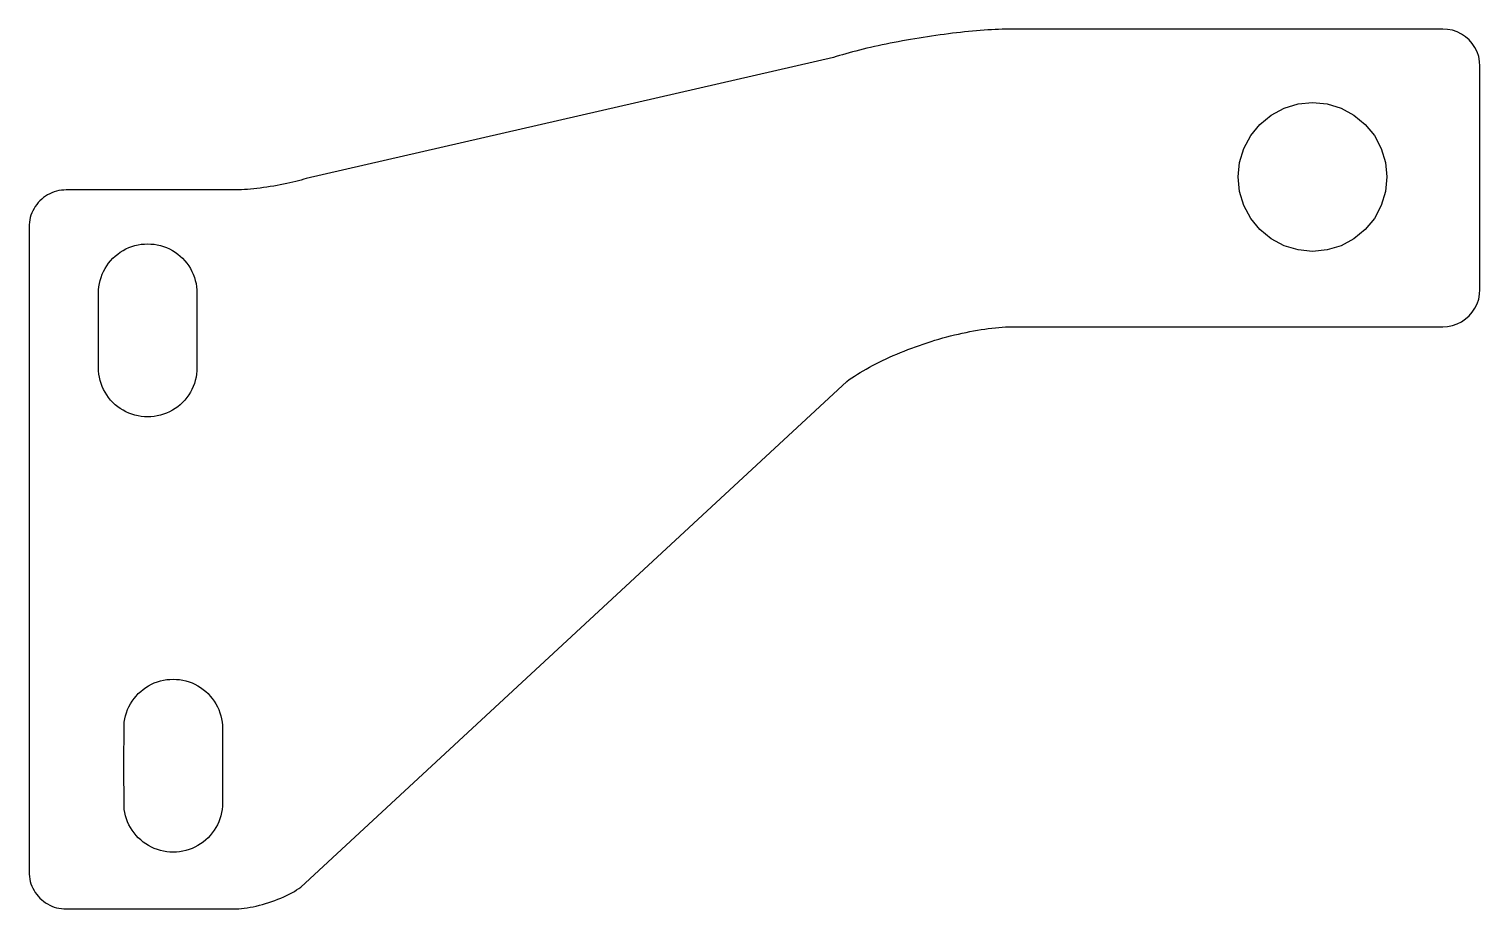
# Model space of a CAD drawing. Header units: millimetres. Extents: x 32 to 110, y -7.9 to 39.4.
import ezdxf

# ---------------------------------------------------------------- set-up
doc = ezdxf.new("R2010")
doc.units = ezdxf.units.MM
doc.layers.get('0').update_dxf_attribs({"linetype": 'CONTINUOUS'})

msp = doc.modelspace()

# ---------------------------------------------------------------- linework, layer by layer
for points in [[(32.681, -7.404), (32.782, -7.487), (32.889, -7.563), (33, -7.632), (33.115, -7.694), (33.235, -7.748), (33.357, -7.794), (33.482, -7.832), (33.61, -7.862), (33.739, -7.883), (33.869, -7.896), (34, -7.9), (43, -7.9), (43.134, -7.897), (43.275, -7.89), (43.421, -7.877), (43.573, -7.86), (43.729, -7.837), (43.888, -7.81), (44.051, -7.779), (44.217, -7.742), (44.384, -7.702), (44.552, -7.657), (44.72, -7.608), (44.888, -7.555), (45.054, -7.499), (45.219, -7.439), (45.381, -7.377), (45.54, -7.311), (45.695, -7.243), (45.846, -7.173), (45.991, -7.101), (46.13, -7.027), (46.263, -6.952), (46.388, -6.876), (46.506, -6.799), (46.616, -6.722), (75.959, 20.456), (76.094, 20.552), (76.234, 20.648), (76.379, 20.744), (76.529, 20.84), (76.684, 20.935), (76.843, 21.03), (77.007, 21.124), (77.175, 21.218), (77.347, 21.31), (77.523, 21.402), (77.703, 21.493), (77.886, 21.582), (78.072, 21.671), (78.262, 21.758), (78.454, 21.844), (78.649, 21.928), (78.847, 22.01), (79.047, 22.091), (79.248, 22.171), (79.452, 22.248), (79.657, 22.324), (79.864, 22.397), (80.072, 22.468), (80.281, 22.538), (80.49, 22.605), (80.7, 22.669), (80.911, 22.732), (81.121, 22.792), (81.331, 22.849), (81.541, 22.904), (81.75, 22.956), (81.959, 23.006), (82.166, 23.052), (82.372, 23.096), (82.576, 23.138), (82.779, 23.176), (82.98, 23.211), (83.178, 23.244), (83.375, 23.273), (83.568, 23.3), (83.759, 23.323), (83.947, 23.343), (84.132, 23.361), (84.313, 23.375), (84.49, 23.386), (84.664, 23.394), (84.834, 23.398), (85, 23.4), (108, 23.4), (108.261, 23.417), (108.518, 23.468), (108.765, 23.552), (109, 23.668), (109.218, 23.813), (109.414, 23.986), (109.587, 24.182), (109.732, 24.4), (109.848, 24.635), (109.932, 24.882), (109.983, 25.139), (110, 25.4), (110, 37.4), (109.983, 37.661), (109.932, 37.918), (109.848, 38.165), (109.732, 38.4), (109.587, 38.618), (109.414, 38.814), (109.218, 38.987), (109, 39.132), (108.765, 39.248), (108.518, 39.332), (108.261, 39.383), (108, 39.4), (85, 39.4), (84.834, 39.399), (84.663, 39.397), (84.487, 39.393), (84.307, 39.387), (84.122, 39.38), (83.933, 39.371), (83.74, 39.36), (83.544, 39.348), (83.344, 39.334), (83.14, 39.319), (82.934, 39.302), (82.724, 39.284), (82.512, 39.264), (82.298, 39.242), (82.081, 39.219), (81.862, 39.195), (81.642, 39.169), (81.42, 39.142), (81.197, 39.114), (80.973, 39.084), (80.748, 39.053), (80.522, 39.02), (80.296, 38.987), (80.07, 38.952), (79.845, 38.916), (79.619, 38.879), (79.395, 38.841), (79.171, 38.801), (78.948, 38.761), (78.727, 38.72), (78.508, 38.678), (78.29, 38.635), (78.074, 38.591), (77.861, 38.547), (77.65, 38.501), (77.442, 38.455), (77.237, 38.409), (77.035, 38.362), (76.837, 38.314), (76.642, 38.266), (76.451, 38.217), (76.265, 38.168), (76.082, 38.119), (75.904, 38.07), (75.731, 38.02), (75.562, 37.97), (75.398, 37.92), (75.24, 37.87), (46.904, 31.362), (46.775, 31.322), (46.638, 31.282), (46.494, 31.243), (46.343, 31.204), (46.186, 31.165), (46.023, 31.128), (45.856, 31.091), (45.684, 31.056), (45.509, 31.022), (45.332, 30.989), (45.152, 30.958), (44.972, 30.929), (44.791, 30.902), (44.611, 30.876), (44.432, 30.853), (44.255, 30.832), (44.081, 30.813), (43.91, 30.797), (43.744, 30.782), (43.583, 30.771), (43.427, 30.762), (43.277, 30.755), (43.135, 30.751), (43, 30.75), (34, 30.75), (33.869, 30.746), (33.739, 30.733), (33.61, 30.712), (33.482, 30.682), (33.357, 30.644), (33.235, 30.598), (33.115, 30.544), (33, 30.482), (32.889, 30.413), (32.782, 30.337), (32.681, 30.254), (32.586, 30.164), (32.496, 30.069), (32.413, 29.968), (32.337, 29.861), (32.268, 29.75), (32.206, 29.635), (32.152, 29.515), (32.106, 29.393), (32.068, 29.268), (32.038, 29.14), (32.017, 29.011), (32.004, 28.881), (32, 28.75), (32, -5.9), (32.004, -6.031), (32.017, -6.161), (32.038, -6.29), (32.068, -6.418), (32.106, -6.543), (32.152, -6.665), (32.206, -6.785), (32.268, -6.9), (32.337, -7.011), (32.413, -7.118), (32.496, -7.219), (32.586, -7.314)], [(103.222, 34.772), (103.828, 34.275), (104.326, 33.669), (104.696, 32.977), (104.923, 32.227), (105, 31.446), (104.923, 30.666), (104.696, 29.916), (104.326, 29.224), (103.828, 28.618), (103.222, 28.121), (102.531, 27.751), (101.78, 27.523), (101, 27.446), (100.22, 27.523), (99.469, 27.751), (98.778, 28.121), (98.172, 28.618), (97.674, 29.224), (97.304, 29.916), (97.077, 30.666), (97, 31.446), (97.077, 32.227), (97.304, 32.977), (97.674, 33.669), (98.172, 34.275), (98.778, 34.772), (99.469, 35.142), (100.22, 35.37), (101, 35.446), (101.78, 35.37), (102.531, 35.142)], [(37.366, 18.752), (37.208, 18.823), (37.055, 18.905), (36.908, 18.997), (36.767, 19.098), (36.633, 19.208), (36.506, 19.326), (36.388, 19.453), (36.278, 19.587), (36.177, 19.728), (36.085, 19.875), (36.003, 20.028), (35.932, 20.186), (35.871, 20.348), (35.82, 20.514), (35.781, 20.683), (35.753, 20.854), (35.736, 21.027), (35.73, 23.2), (35.736, 25.373), (35.753, 25.546), (35.781, 25.717), (35.82, 25.886), (35.871, 26.052), (35.932, 26.214), (36.003, 26.372), (36.085, 26.525), (36.177, 26.672), (36.278, 26.813), (36.388, 26.947), (36.506, 27.074), (36.633, 27.192), (36.767, 27.302), (36.908, 27.403), (37.055, 27.495), (37.208, 27.577), (37.366, 27.648), (37.528, 27.709), (37.694, 27.76), (37.863, 27.799), (38.034, 27.827), (38.207, 27.844), (38.38, 27.85), (38.553, 27.844), (38.726, 27.827), (38.897, 27.799), (39.066, 27.76), (39.232, 27.709), (39.394, 27.648), (39.552, 27.577), (39.705, 27.495), (39.852, 27.403), (39.993, 27.302), (40.127, 27.192), (40.254, 27.074), (40.372, 26.947), (40.482, 26.813), (40.583, 26.672), (40.675, 26.525), (40.757, 26.372), (40.828, 26.214), (40.889, 26.052), (40.94, 25.886), (40.979, 25.717), (41.007, 25.546), (41.024, 25.373), (41.03, 23.2), (41.024, 21.027), (41.007, 20.854), (40.979, 20.683), (40.94, 20.514), (40.889, 20.348), (40.828, 20.186), (40.757, 20.028), (40.675, 19.875), (40.583, 19.728), (40.482, 19.587), (40.372, 19.453), (40.254, 19.326), (40.127, 19.208), (39.993, 19.098), (39.852, 18.997), (39.705, 18.905), (39.552, 18.823), (39.394, 18.752), (39.232, 18.691), (39.066, 18.64), (38.897, 18.601), (38.726, 18.573), (38.553, 18.556), (38.38, 18.55), (38.207, 18.556), (38.034, 18.573), (37.863, 18.601), (37.694, 18.64), (37.528, 18.691)], [(37.758, 3.547), (37.876, 3.674), (38.003, 3.792), (38.137, 3.902), (38.278, 4.003), (38.425, 4.095), (38.578, 4.177), (38.736, 4.248), (38.898, 4.309), (39.064, 4.36), (39.233, 4.399), (39.404, 4.427), (39.577, 4.444), (39.75, 4.45), (39.923, 4.444), (40.096, 4.427), (40.267, 4.399), (40.436, 4.36), (40.602, 4.309), (40.764, 4.248), (40.922, 4.177), (41.075, 4.095), (41.222, 4.003), (41.363, 3.902), (41.497, 3.792), (41.624, 3.674), (41.742, 3.547), (41.852, 3.413), (41.953, 3.272), (42.045, 3.125), (42.127, 2.972), (42.198, 2.814), (42.259, 2.652), (42.31, 2.486), (42.349, 2.317), (42.377, 2.146), (42.394, 1.973), (42.4, -0.2), (42.394, -2.373), (42.377, -2.546), (42.349, -2.717), (42.31, -2.886), (42.259, -3.052), (42.198, -3.214), (42.127, -3.372), (42.045, -3.525), (41.953, -3.672), (41.852, -3.813), (41.742, -3.947), (41.624, -4.074), (41.497, -4.192), (41.363, -4.302), (41.222, -4.403), (41.075, -4.495), (40.922, -4.577), (40.764, -4.648), (40.602, -4.709), (40.436, -4.76), (40.267, -4.799), (40.096, -4.827), (39.923, -4.844), (39.75, -4.85), (39.577, -4.844), (39.404, -4.827), (39.233, -4.799), (39.064, -4.76), (38.898, -4.709), (38.736, -4.648), (38.578, -4.577), (38.425, -4.495), (38.278, -4.403), (38.137, -4.302), (38.003, -4.192), (37.876, -4.074), (37.758, -3.947), (37.648, -3.813), (37.547, -3.672), (37.455, -3.525), (37.373, -3.372), (37.302, -3.214), (37.241, -3.052), (37.19, -2.886), (37.151, -2.717), (37.123, -2.546), (37.106, -2.373), (37.1, -0.2), (37.106, 1.973), (37.123, 2.146), (37.151, 2.317), (37.19, 2.486), (37.241, 2.652), (37.302, 2.814), (37.373, 2.972), (37.455, 3.125), (37.547, 3.272), (37.648, 3.413)]]:
    msp.add_lwpolyline(points, close=True)

doc.saveas('drawing.dxf')
